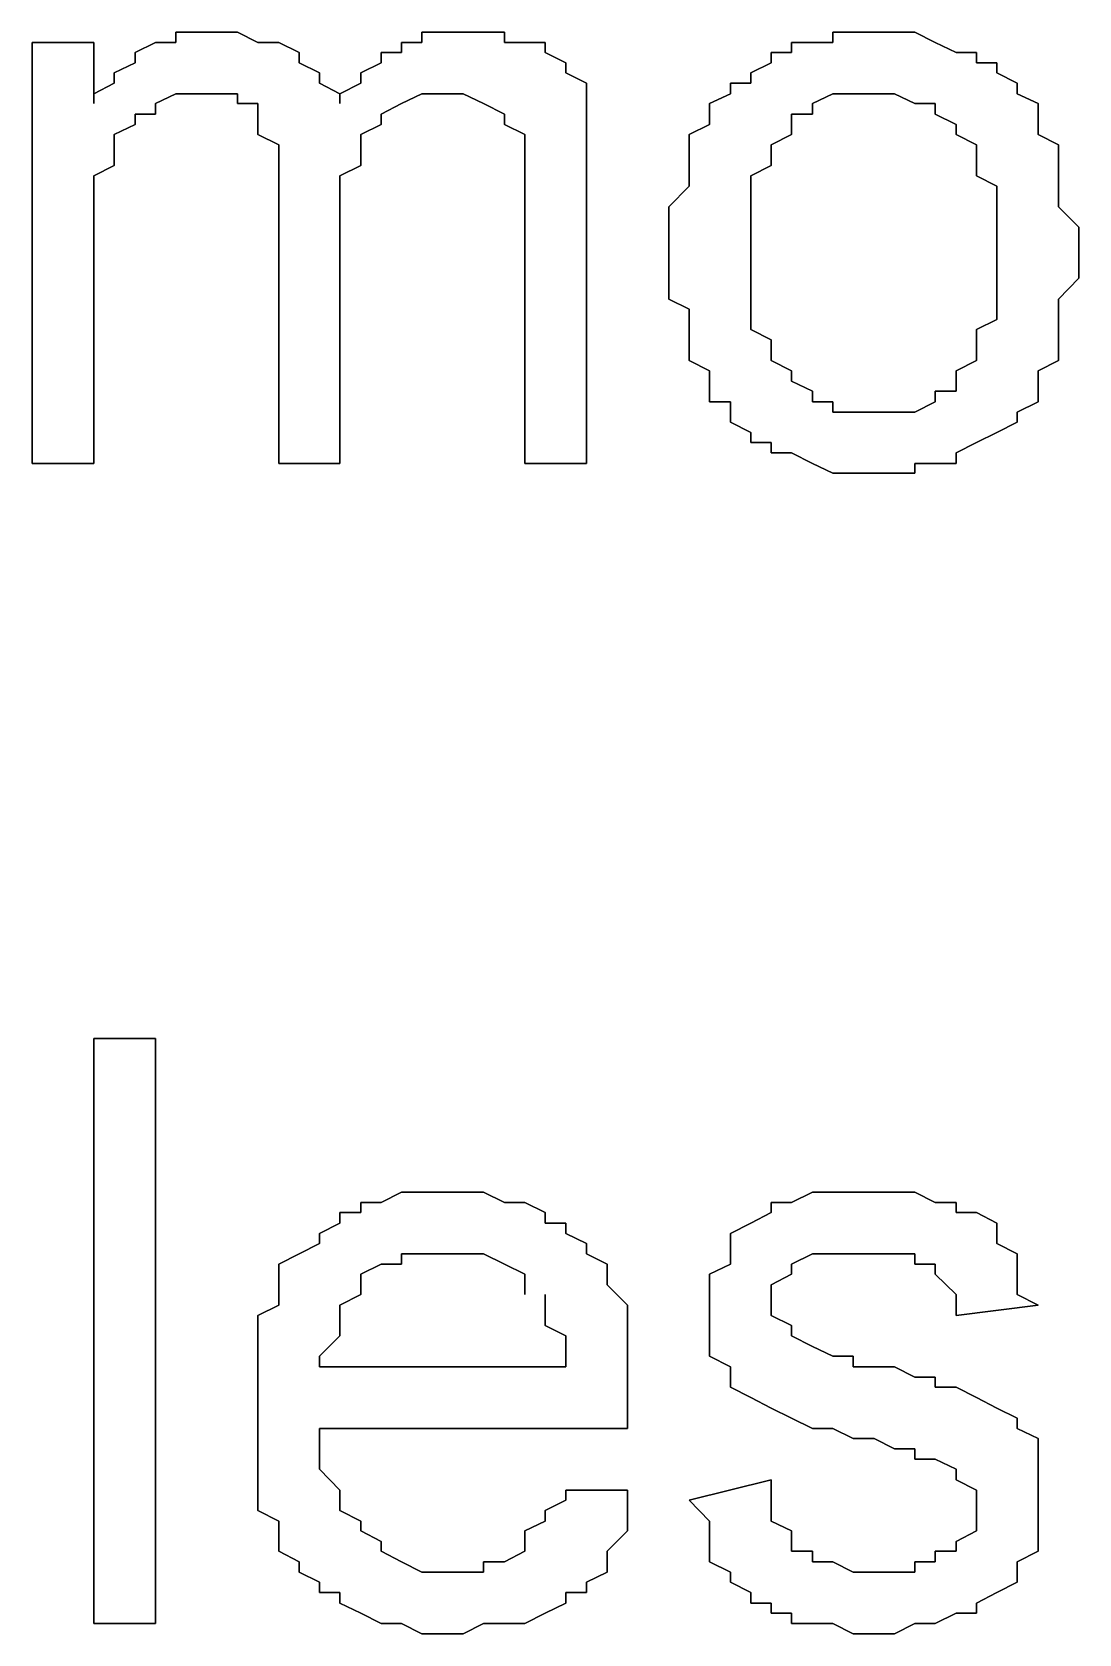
# Model space of a CAD drawing. Header units: metres. Extents: x 2.9 to 42.8, y 1.7 to 28.7.
# Drawn here: x 38.0894 to 38.2693, y 25.056 to 25.3312 of the extents above; entities that cross this region are included whole.
import ezdxf

# ---------------------------------------------------------------- set-up
doc = ezdxf.new("R2010")
doc.units = ezdxf.units.M
doc.layers.add('GRIS', color=8, linetype='Continuous')

msp = doc.modelspace()

# ---------------------------------------------------------------- linework, layer by layer
at = {"layer": 'GRIS', "lineweight": -3}
for points in [[(38.1176, 25.3312), (38.1141, 25.3312), (38.1176, 25.3312)], [(38.1141, 25.3312), (38.1141, 25.3294), (38.1141, 25.3312)], [(38.1212, 25.3312), (38.1176, 25.3312), (38.1212, 25.3312)], [(38.1247, 25.3312), (38.1212, 25.3312), (38.1247, 25.3312)], [(38.1282, 25.3294), (38.1247, 25.3312), (38.1282, 25.3294)], [(38.16, 25.3312), (38.1564, 25.3312), (38.16, 25.3312)], [(38.1564, 25.3312), (38.1564, 25.3294), (38.1564, 25.3312)], [(38.1635, 25.3312), (38.16, 25.3312), (38.1635, 25.3312)], [(38.167, 25.3312), (38.1635, 25.3312), (38.167, 25.3312)], [(38.1706, 25.3312), (38.167, 25.3312), (38.1706, 25.3312)], [(38.1706, 25.3294), (38.1706, 25.3312), (38.1706, 25.3294)], [(38.2305, 25.3312), (38.227, 25.3312), (38.2305, 25.3312)], [(38.227, 25.3312), (38.227, 25.3294), (38.227, 25.3312)], [(38.2341, 25.3312), (38.2305, 25.3312), (38.2341, 25.3312)], [(38.2376, 25.3312), (38.2341, 25.3312), (38.2376, 25.3312)], [(38.2411, 25.3312), (38.2376, 25.3312), (38.2411, 25.3312)], [(38.2446, 25.3294), (38.2411, 25.3312), (38.2446, 25.3294)], [(38.1, 25.3294), (38.0894, 25.3294), (38.1, 25.3294)], [(38.0894, 25.3294), (38.0894, 25.2571), (38.0894, 25.3294)], [(38.1, 25.3189), (38.1, 25.3294), (38.1, 25.3189)], [(38.1106, 25.3294), (38.1071, 25.3277), (38.1106, 25.3294)], [(38.1071, 25.3277), (38.1071, 25.3259), (38.1071, 25.3277)], [(38.1141, 25.3294), (38.1106, 25.3294), (38.1141, 25.3294)], [(38.1318, 25.3294), (38.1282, 25.3294), (38.1318, 25.3294)], [(38.1353, 25.3277), (38.1318, 25.3294), (38.1353, 25.3277)], [(38.1353, 25.3259), (38.1353, 25.3277), (38.1353, 25.3259)], [(38.1529, 25.3277), (38.1494, 25.3277), (38.1529, 25.3277)], [(38.1494, 25.3277), (38.1494, 25.3259), (38.1494, 25.3277)], [(38.1564, 25.3294), (38.1529, 25.3294), (38.1564, 25.3294)], [(38.1529, 25.3294), (38.1529, 25.3277), (38.1529, 25.3294)], [(38.1741, 25.3294), (38.1706, 25.3294), (38.1741, 25.3294)], [(38.1776, 25.3294), (38.1741, 25.3294), (38.1776, 25.3294)], [(38.1776, 25.3277), (38.1776, 25.3294), (38.1776, 25.3277)], [(38.1811, 25.3259), (38.1776, 25.3277), (38.1811, 25.3259)], [(38.2199, 25.3277), (38.2164, 25.3277), (38.2199, 25.3277)], [(38.2164, 25.3277), (38.2164, 25.3259), (38.2164, 25.3277)], [(38.2235, 25.3294), (38.2199, 25.3294), (38.2235, 25.3294)], [(38.2199, 25.3294), (38.2199, 25.3277), (38.2199, 25.3294)], [(38.227, 25.3294), (38.2235, 25.3294), (38.227, 25.3294)], [(38.2482, 25.3277), (38.2446, 25.3294), (38.2482, 25.3277)], [(38.2517, 25.3277), (38.2482, 25.3277), (38.2517, 25.3277)], [(38.2517, 25.3259), (38.2517, 25.3277), (38.2517, 25.3259)], [(38.1071, 25.3259), (38.1035, 25.3242), (38.1071, 25.3259)], [(38.1035, 25.3242), (38.1035, 25.3224), (38.1035, 25.3242)], [(38.1388, 25.3242), (38.1353, 25.3259), (38.1388, 25.3242)], [(38.1388, 25.3224), (38.1388, 25.3242), (38.1388, 25.3224)], [(38.1494, 25.3259), (38.1459, 25.3242), (38.1494, 25.3259)], [(38.1459, 25.3242), (38.1459, 25.3224), (38.1459, 25.3242)], [(38.1811, 25.3242), (38.1811, 25.3259), (38.1811, 25.3242)], [(38.1847, 25.3224), (38.1811, 25.3242), (38.1847, 25.3224)], [(38.2164, 25.3259), (38.2129, 25.3242), (38.2164, 25.3259)], [(38.2129, 25.3242), (38.2129, 25.3224), (38.2129, 25.3242)], [(38.2552, 25.3259), (38.2517, 25.3259), (38.2552, 25.3259)], [(38.2552, 25.3242), (38.2552, 25.3259), (38.2552, 25.3242)], [(38.2587, 25.3224), (38.2552, 25.3242), (38.2587, 25.3224)], [(38.1035, 25.3224), (38.1, 25.3206), (38.1035, 25.3224)], [(38.1423, 25.3206), (38.1388, 25.3224), (38.1423, 25.3206)], [(38.1459, 25.3224), (38.1423, 25.3206), (38.1459, 25.3224)], [(38.1847, 25.3206), (38.1847, 25.3224), (38.1847, 25.3206)], [(38.2129, 25.3224), (38.2094, 25.3224), (38.2129, 25.3224)], [(38.2094, 25.3224), (38.2094, 25.3206), (38.2094, 25.3224)], [(38.2587, 25.3206), (38.2587, 25.3224), (38.2587, 25.3206)], [(38.1, 25.3206), (38.1, 25.3189), (38.1, 25.3206)], [(38.1106, 25.3189), (38.1141, 25.3206), (38.1106, 25.3189)], [(38.1106, 25.3171), (38.1106, 25.3189), (38.1106, 25.3171)], [(38.1141, 25.3206), (38.1176, 25.3206), (38.1141, 25.3206)], [(38.1176, 25.3206), (38.1212, 25.3206), (38.1176, 25.3206)], [(38.1212, 25.3206), (38.1247, 25.3206), (38.1212, 25.3206)], [(38.1247, 25.3206), (38.1247, 25.3189), (38.1247, 25.3206)], [(38.1247, 25.3189), (38.1282, 25.3189), (38.1247, 25.3189)], [(38.1282, 25.3189), (38.1282, 25.3171), (38.1282, 25.3189)], [(38.1423, 25.3206), (38.1423, 25.3189), (38.1423, 25.3206)], [(38.1423, 25.3189), (38.1423, 25.3206), (38.1423, 25.3189)], [(38.1494, 25.3171), (38.1529, 25.3189), (38.1494, 25.3171)], [(38.1529, 25.3189), (38.1564, 25.3206), (38.1529, 25.3189)], [(38.1564, 25.3206), (38.16, 25.3206), (38.1564, 25.3206)], [(38.16, 25.3206), (38.1635, 25.3206), (38.16, 25.3206)], [(38.1635, 25.3206), (38.167, 25.3189), (38.1635, 25.3206)], [(38.167, 25.3189), (38.1706, 25.3171), (38.167, 25.3189)], [(38.1847, 25.3189), (38.1847, 25.3206), (38.1847, 25.3189)], [(38.1847, 25.3153), (38.1847, 25.3189), (38.1847, 25.3153)], [(38.2094, 25.3206), (38.2058, 25.3189), (38.2094, 25.3206)], [(38.2058, 25.3189), (38.2058, 25.3171), (38.2058, 25.3189)], [(38.2235, 25.3189), (38.227, 25.3206), (38.2235, 25.3189)], [(38.2235, 25.3171), (38.2235, 25.3189), (38.2235, 25.3171)], [(38.227, 25.3206), (38.2305, 25.3206), (38.227, 25.3206)], [(38.2305, 25.3206), (38.2341, 25.3206), (38.2305, 25.3206)], [(38.2341, 25.3206), (38.2376, 25.3206), (38.2341, 25.3206)], [(38.2376, 25.3206), (38.2411, 25.3189), (38.2376, 25.3206)], [(38.2411, 25.3189), (38.2446, 25.3189), (38.2411, 25.3189)], [(38.2446, 25.3189), (38.2446, 25.3171), (38.2446, 25.3189)], [(38.2623, 25.3189), (38.2587, 25.3206), (38.2623, 25.3189)], [(38.2623, 25.3171), (38.2623, 25.3189), (38.2623, 25.3171)], [(38.1071, 25.3153), (38.1071, 25.3171), (38.1071, 25.3153)], [(38.1071, 25.3171), (38.1106, 25.3171), (38.1071, 25.3171)], [(38.1282, 25.3171), (38.1282, 25.3153), (38.1282, 25.3171)], [(38.1494, 25.3153), (38.1494, 25.3171), (38.1494, 25.3153)], [(38.1706, 25.3171), (38.1706, 25.3153), (38.1706, 25.3171)], [(38.2058, 25.3171), (38.2058, 25.3153), (38.2058, 25.3171)], [(38.2199, 25.3153), (38.2199, 25.3171), (38.2199, 25.3153)], [(38.2199, 25.3171), (38.2235, 25.3171), (38.2199, 25.3171)], [(38.2446, 25.3171), (38.2482, 25.3153), (38.2446, 25.3171)], [(38.2623, 25.3136), (38.2623, 25.3171), (38.2623, 25.3136)], [(38.1035, 25.3136), (38.1071, 25.3153), (38.1035, 25.3136)], [(38.1035, 25.31), (38.1035, 25.3136), (38.1035, 25.31)], [(38.1282, 25.3153), (38.1282, 25.3136), (38.1282, 25.3153)], [(38.1282, 25.3136), (38.1318, 25.3118), (38.1282, 25.3136)], [(38.1459, 25.3136), (38.1494, 25.3153), (38.1459, 25.3136)], [(38.1459, 25.3118), (38.1459, 25.3136), (38.1459, 25.3118)], [(38.1706, 25.3153), (38.1741, 25.3136), (38.1706, 25.3153)], [(38.1741, 25.3136), (38.1741, 25.3118), (38.1741, 25.3136)], [(38.1847, 25.3136), (38.1847, 25.3153), (38.1847, 25.3136)], [(38.1847, 25.31), (38.1847, 25.3136), (38.1847, 25.31)], [(38.2058, 25.3153), (38.2023, 25.3136), (38.2058, 25.3153)], [(38.2023, 25.3136), (38.2023, 25.31), (38.2023, 25.3136)], [(38.2164, 25.3118), (38.2199, 25.3136), (38.2164, 25.3118)], [(38.2199, 25.3136), (38.2199, 25.3153), (38.2199, 25.3136)], [(38.2482, 25.3153), (38.2482, 25.3136), (38.2482, 25.3153)], [(38.2482, 25.3136), (38.2517, 25.3118), (38.2482, 25.3136)], [(38.2658, 25.3118), (38.2623, 25.3136), (38.2658, 25.3118)], [(38.1318, 25.3118), (38.1318, 25.31), (38.1318, 25.3118)], [(38.1459, 25.31), (38.1459, 25.3118), (38.1459, 25.31)], [(38.1741, 25.3118), (38.1741, 25.31), (38.1741, 25.3118)], [(38.2164, 25.31), (38.2164, 25.3118), (38.2164, 25.31)], [(38.2517, 25.3118), (38.2517, 25.31), (38.2517, 25.3118)], [(38.2658, 25.31), (38.2658, 25.3118), (38.2658, 25.31)], [(38.1, 25.3065), (38.1035, 25.3083), (38.1, 25.3065)], [(38.1035, 25.3083), (38.1035, 25.31), (38.1035, 25.3083)], [(38.1318, 25.31), (38.1318, 25.3065), (38.1318, 25.31)], [(38.1423, 25.3065), (38.1459, 25.3083), (38.1423, 25.3065)], [(38.1459, 25.3083), (38.1459, 25.31), (38.1459, 25.3083)], [(38.1741, 25.31), (38.1741, 25.3083), (38.1741, 25.31)], [(38.1741, 25.3083), (38.1741, 25.3065), (38.1741, 25.3083)], [(38.1847, 25.3083), (38.1847, 25.31), (38.1847, 25.3083)], [(38.1847, 25.3065), (38.1847, 25.3083), (38.1847, 25.3065)], [(38.2023, 25.31), (38.2023, 25.3083), (38.2023, 25.31)], [(38.2023, 25.3083), (38.2023, 25.3065), (38.2023, 25.3083)], [(38.2129, 25.3065), (38.2164, 25.3083), (38.2129, 25.3065)], [(38.2164, 25.3083), (38.2164, 25.31), (38.2164, 25.3083)], [(38.2517, 25.31), (38.2517, 25.3083), (38.2517, 25.31)], [(38.2517, 25.3083), (38.2517, 25.3065), (38.2517, 25.3083)], [(38.2658, 25.3083), (38.2658, 25.31), (38.2658, 25.3083)], [(38.2658, 25.3065), (38.2658, 25.3083), (38.2658, 25.3065)], [(38.1, 25.303), (38.1, 25.3065), (38.1, 25.303)], [(38.1318, 25.3065), (38.1318, 25.3047), (38.1318, 25.3065)], [(38.1318, 25.3047), (38.1318, 25.2571), (38.1318, 25.3047)], [(38.1423, 25.303), (38.1423, 25.3065), (38.1423, 25.303)], [(38.1741, 25.3065), (38.1741, 25.303), (38.1741, 25.3065)], [(38.1847, 25.2571), (38.1847, 25.3065), (38.1847, 25.2571)], [(38.2023, 25.3047), (38.1988, 25.3012), (38.2023, 25.3047)], [(38.2023, 25.3065), (38.2023, 25.3047), (38.2023, 25.3065)], [(38.2129, 25.3047), (38.2129, 25.3065), (38.2129, 25.3047)], [(38.2129, 25.303), (38.2129, 25.3047), (38.2129, 25.303)], [(38.2517, 25.3065), (38.2552, 25.3047), (38.2517, 25.3065)], [(38.2552, 25.3047), (38.2552, 25.3012), (38.2552, 25.3047)], [(38.2658, 25.303), (38.2658, 25.3065), (38.2658, 25.303)], [(38.1, 25.3012), (38.1, 25.303), (38.1, 25.3012)], [(38.1423, 25.3012), (38.1423, 25.303), (38.1423, 25.3012)], [(38.1741, 25.303), (38.1741, 25.2571), (38.1741, 25.303)], [(38.2129, 25.2995), (38.2129, 25.303), (38.2129, 25.2995)], [(38.2658, 25.3012), (38.2658, 25.303), (38.2658, 25.3012)], [(38.1, 25.2995), (38.1, 25.3012), (38.1, 25.2995)], [(38.1, 25.2959), (38.1, 25.2995), (38.1, 25.2959)], [(38.1423, 25.2995), (38.1423, 25.3012), (38.1423, 25.2995)], [(38.1423, 25.2571), (38.1423, 25.2995), (38.1423, 25.2571)], [(38.1988, 25.3012), (38.1988, 25.2995), (38.1988, 25.3012)], [(38.1988, 25.2995), (38.1988, 25.2959), (38.1988, 25.2995)], [(38.2129, 25.2977), (38.2129, 25.2995), (38.2129, 25.2977)], [(38.2552, 25.3012), (38.2552, 25.2995), (38.2552, 25.3012)], [(38.2552, 25.2995), (38.2552, 25.2959), (38.2552, 25.2995)], [(38.2693, 25.2977), (38.2658, 25.3012), (38.2693, 25.2977)], [(38.2129, 25.2942), (38.2129, 25.2977), (38.2129, 25.2942)], [(38.2693, 25.2959), (38.2693, 25.2977), (38.2693, 25.2959)], [(38.1, 25.2942), (38.1, 25.2959), (38.1, 25.2942)], [(38.1, 25.2571), (38.1, 25.2942), (38.1, 25.2571)], [(38.1988, 25.2959), (38.1988, 25.2942), (38.1988, 25.2959)], [(38.1988, 25.2942), (38.1988, 25.2906), (38.1988, 25.2942)], [(38.2129, 25.2906), (38.2129, 25.2942), (38.2129, 25.2906)], [(38.2552, 25.2959), (38.2552, 25.2942), (38.2552, 25.2959)], [(38.2552, 25.2942), (38.2552, 25.2924), (38.2552, 25.2942)], [(38.2693, 25.2942), (38.2693, 25.2959), (38.2693, 25.2942)], [(38.2693, 25.2906), (38.2693, 25.2942), (38.2693, 25.2906)], [(38.2552, 25.2924), (38.2552, 25.2889), (38.2552, 25.2924)], [(38.1988, 25.2906), (38.1988, 25.2889), (38.1988, 25.2906)], [(38.1988, 25.2889), (38.1988, 25.2853), (38.1988, 25.2889)], [(38.2129, 25.2871), (38.2129, 25.2906), (38.2129, 25.2871)], [(38.2552, 25.2889), (38.2552, 25.2871), (38.2552, 25.2889)], [(38.2658, 25.2853), (38.2693, 25.2889), (38.2658, 25.2853)], [(38.2693, 25.2889), (38.2693, 25.2906), (38.2693, 25.2889)], [(38.2129, 25.2853), (38.2129, 25.2871), (38.2129, 25.2853)], [(38.2552, 25.2871), (38.2552, 25.2836), (38.2552, 25.2871)], [(38.1988, 25.2853), (38.2023, 25.2836), (38.1988, 25.2853)], [(38.2023, 25.2836), (38.2023, 25.2801), (38.2023, 25.2836)], [(38.2129, 25.2818), (38.2129, 25.2853), (38.2129, 25.2818)], [(38.2552, 25.2836), (38.2552, 25.2818), (38.2552, 25.2836)], [(38.2658, 25.2836), (38.2658, 25.2853), (38.2658, 25.2836)], [(38.2658, 25.2818), (38.2658, 25.2836), (38.2658, 25.2818)], [(38.2023, 25.2801), (38.2023, 25.2783), (38.2023, 25.2801)], [(38.2129, 25.2801), (38.2129, 25.2818), (38.2129, 25.2801)], [(38.2164, 25.2783), (38.2129, 25.2801), (38.2164, 25.2783)], [(38.2552, 25.2818), (38.2517, 25.2801), (38.2552, 25.2818)], [(38.2517, 25.2801), (38.2517, 25.2783), (38.2517, 25.2801)], [(38.2658, 25.2783), (38.2658, 25.2818), (38.2658, 25.2783)], [(38.2023, 25.2783), (38.2023, 25.2765), (38.2023, 25.2783)], [(38.2164, 25.2765), (38.2164, 25.2783), (38.2164, 25.2765)], [(38.2517, 25.2783), (38.2517, 25.2765), (38.2517, 25.2783)], [(38.2658, 25.2765), (38.2658, 25.2783), (38.2658, 25.2765)], [(38.2023, 25.2765), (38.2023, 25.2748), (38.2023, 25.2765)], [(38.2023, 25.2748), (38.2058, 25.273), (38.2023, 25.2748)], [(38.2164, 25.2748), (38.2164, 25.2765), (38.2164, 25.2748)], [(38.2199, 25.273), (38.2164, 25.2748), (38.2199, 25.273)], [(38.2517, 25.2748), (38.2482, 25.273), (38.2517, 25.2748)], [(38.2517, 25.2765), (38.2517, 25.2748), (38.2517, 25.2765)], [(38.2623, 25.273), (38.2658, 25.2748), (38.2623, 25.273)], [(38.2658, 25.2748), (38.2658, 25.2765), (38.2658, 25.2748)], [(38.2058, 25.273), (38.2058, 25.2695), (38.2058, 25.273)], [(38.2199, 25.2712), (38.2199, 25.273), (38.2199, 25.2712)], [(38.2482, 25.273), (38.2482, 25.2712), (38.2482, 25.273)], [(38.2623, 25.2695), (38.2623, 25.273), (38.2623, 25.2695)], [(38.2058, 25.2695), (38.2058, 25.2677), (38.2058, 25.2695)], [(38.2235, 25.2695), (38.2199, 25.2712), (38.2235, 25.2695)], [(38.2235, 25.2677), (38.2235, 25.2695), (38.2235, 25.2677)], [(38.2482, 25.2695), (38.2446, 25.2695), (38.2482, 25.2695)], [(38.2446, 25.2695), (38.2446, 25.2677), (38.2446, 25.2695)], [(38.2482, 25.2712), (38.2482, 25.2695), (38.2482, 25.2712)], [(38.2623, 25.2677), (38.2623, 25.2695), (38.2623, 25.2677)], [(38.2058, 25.2677), (38.2094, 25.2677), (38.2058, 25.2677)], [(38.2094, 25.2677), (38.2094, 25.2659), (38.2094, 25.2677)], [(38.227, 25.2677), (38.2235, 25.2677), (38.227, 25.2677)], [(38.227, 25.2659), (38.227, 25.2677), (38.227, 25.2659)], [(38.2446, 25.2677), (38.2411, 25.2659), (38.2446, 25.2677)], [(38.2587, 25.2659), (38.2623, 25.2677), (38.2587, 25.2659)], [(38.2094, 25.2659), (38.2094, 25.2642), (38.2094, 25.2659)], [(38.2094, 25.2642), (38.2129, 25.2624), (38.2094, 25.2642)], [(38.2305, 25.2659), (38.227, 25.2659), (38.2305, 25.2659)], [(38.2341, 25.2659), (38.2305, 25.2659), (38.2341, 25.2659)], [(38.2376, 25.2659), (38.2341, 25.2659), (38.2376, 25.2659)], [(38.2411, 25.2659), (38.2376, 25.2659), (38.2411, 25.2659)], [(38.2552, 25.2624), (38.2587, 25.2642), (38.2552, 25.2624)], [(38.2587, 25.2642), (38.2587, 25.2659), (38.2587, 25.2642)], [(38.2129, 25.2624), (38.2129, 25.2607), (38.2129, 25.2624)], [(38.2129, 25.2607), (38.2164, 25.2607), (38.2129, 25.2607)], [(38.2164, 25.2607), (38.2164, 25.2589), (38.2164, 25.2607)], [(38.2482, 25.2589), (38.2517, 25.2607), (38.2482, 25.2589)], [(38.2517, 25.2607), (38.2552, 25.2624), (38.2517, 25.2607)], [(38.2164, 25.2589), (38.2199, 25.2589), (38.2164, 25.2589)], [(38.2199, 25.2589), (38.2235, 25.2571), (38.2199, 25.2589)], [(38.2482, 25.2571), (38.2482, 25.2589), (38.2482, 25.2571)], [(38.0894, 25.2571), (38.1, 25.2571), (38.0894, 25.2571)], [(38.1318, 25.2571), (38.1423, 25.2571), (38.1318, 25.2571)], [(38.1741, 25.2571), (38.1847, 25.2571), (38.1741, 25.2571)], [(38.2235, 25.2571), (38.227, 25.2554), (38.2235, 25.2571)], [(38.227, 25.2554), (38.2305, 25.2554), (38.227, 25.2554)], [(38.2305, 25.2554), (38.2341, 25.2554), (38.2305, 25.2554)], [(38.2341, 25.2554), (38.2376, 25.2554), (38.2341, 25.2554)], [(38.2376, 25.2554), (38.2411, 25.2554), (38.2376, 25.2554)], [(38.2411, 25.2554), (38.2411, 25.2571), (38.2411, 25.2554)], [(38.2411, 25.2571), (38.2446, 25.2571), (38.2411, 25.2571)], [(38.2446, 25.2571), (38.2482, 25.2571), (38.2446, 25.2571)], [(38.1106, 25.1583), (38.1, 25.1583), (38.1106, 25.1583)], [(38.1, 25.1583), (38.1, 25.0578), (38.1, 25.1583)], [(38.1106, 25.0578), (38.1106, 25.1583), (38.1106, 25.0578)], [(38.1529, 25.1319), (38.1494, 25.1301), (38.1529, 25.1319)], [(38.1564, 25.1319), (38.1529, 25.1319), (38.1564, 25.1319)], [(38.16, 25.1319), (38.1564, 25.1319), (38.16, 25.1319)], [(38.1635, 25.1319), (38.16, 25.1319), (38.1635, 25.1319)], [(38.167, 25.1319), (38.1635, 25.1319), (38.167, 25.1319)], [(38.1706, 25.1301), (38.167, 25.1319), (38.1706, 25.1301)], [(38.2235, 25.1319), (38.2199, 25.1301), (38.2235, 25.1319)], [(38.227, 25.1319), (38.2235, 25.1319), (38.227, 25.1319)], [(38.2305, 25.1319), (38.227, 25.1319), (38.2305, 25.1319)], [(38.2341, 25.1319), (38.2305, 25.1319), (38.2341, 25.1319)], [(38.2376, 25.1319), (38.2341, 25.1319), (38.2376, 25.1319)], [(38.2411, 25.1319), (38.2376, 25.1319), (38.2411, 25.1319)], [(38.2446, 25.1301), (38.2411, 25.1319), (38.2446, 25.1301)], [(38.1494, 25.1301), (38.1459, 25.1301), (38.1494, 25.1301)], [(38.1459, 25.1301), (38.1459, 25.1284), (38.1459, 25.1301)], [(38.1741, 25.1301), (38.1706, 25.1301), (38.1741, 25.1301)], [(38.1776, 25.1284), (38.1741, 25.1301), (38.1776, 25.1284)], [(38.2199, 25.1301), (38.2164, 25.1301), (38.2199, 25.1301)], [(38.2164, 25.1301), (38.2164, 25.1284), (38.2164, 25.1301)], [(38.2482, 25.1301), (38.2446, 25.1301), (38.2482, 25.1301)], [(38.2482, 25.1284), (38.2482, 25.1301), (38.2482, 25.1284)], [(38.1423, 25.1266), (38.1388, 25.1248), (38.1423, 25.1266)], [(38.1459, 25.1284), (38.1423, 25.1284), (38.1459, 25.1284)], [(38.1423, 25.1284), (38.1423, 25.1266), (38.1423, 25.1284)], [(38.1776, 25.1266), (38.1776, 25.1284), (38.1776, 25.1266)], [(38.1811, 25.1266), (38.1776, 25.1266), (38.1811, 25.1266)], [(38.1811, 25.1248), (38.1811, 25.1266), (38.1811, 25.1248)], [(38.2129, 25.1266), (38.2094, 25.1248), (38.2129, 25.1266)], [(38.2164, 25.1284), (38.2129, 25.1266), (38.2164, 25.1284)], [(38.2517, 25.1284), (38.2482, 25.1284), (38.2517, 25.1284)], [(38.2552, 25.1266), (38.2517, 25.1284), (38.2552, 25.1266)], [(38.2552, 25.1248), (38.2552, 25.1266), (38.2552, 25.1248)], [(38.1388, 25.1231), (38.1353, 25.1213), (38.1388, 25.1231)], [(38.1388, 25.1248), (38.1388, 25.1231), (38.1388, 25.1248)], [(38.1847, 25.1231), (38.1811, 25.1248), (38.1847, 25.1231)], [(38.1847, 25.1213), (38.1847, 25.1231), (38.1847, 25.1213)], [(38.2094, 25.1248), (38.2094, 25.1231), (38.2094, 25.1248)], [(38.2094, 25.1231), (38.2094, 25.1195), (38.2094, 25.1231)], [(38.2552, 25.1231), (38.2552, 25.1248), (38.2552, 25.1231)], [(38.2587, 25.1213), (38.2552, 25.1231), (38.2587, 25.1213)], [(38.1353, 25.1213), (38.1318, 25.1195), (38.1353, 25.1213)], [(38.1529, 25.1195), (38.1529, 25.1213), (38.1529, 25.1195)], [(38.1529, 25.1213), (38.1564, 25.1213), (38.1529, 25.1213)], [(38.1564, 25.1213), (38.16, 25.1213), (38.1564, 25.1213)], [(38.16, 25.1213), (38.1635, 25.1213), (38.16, 25.1213)], [(38.1635, 25.1213), (38.167, 25.1213), (38.1635, 25.1213)], [(38.167, 25.1213), (38.1706, 25.1195), (38.167, 25.1213)], [(38.1882, 25.1195), (38.1847, 25.1213), (38.1882, 25.1195)], [(38.2199, 25.1195), (38.2235, 25.1213), (38.2199, 25.1195)], [(38.2235, 25.1213), (38.227, 25.1213), (38.2235, 25.1213)], [(38.227, 25.1213), (38.2305, 25.1213), (38.227, 25.1213)], [(38.2305, 25.1213), (38.2341, 25.1213), (38.2305, 25.1213)], [(38.2341, 25.1213), (38.2376, 25.1213), (38.2341, 25.1213)], [(38.2376, 25.1213), (38.2411, 25.1213), (38.2376, 25.1213)], [(38.2411, 25.1213), (38.2411, 25.1195), (38.2411, 25.1213)], [(38.2587, 25.1195), (38.2587, 25.1213), (38.2587, 25.1195)], [(38.1318, 25.1195), (38.1318, 25.1178), (38.1318, 25.1195)], [(38.1318, 25.1178), (38.1318, 25.116), (38.1318, 25.1178)], [(38.1459, 25.1178), (38.1494, 25.1195), (38.1459, 25.1178)], [(38.1459, 25.116), (38.1459, 25.1178), (38.1459, 25.116)], [(38.1494, 25.1195), (38.1529, 25.1195), (38.1494, 25.1195)], [(38.1706, 25.1195), (38.1741, 25.1178), (38.1706, 25.1195)], [(38.1741, 25.1178), (38.1741, 25.116), (38.1741, 25.1178)], [(38.1882, 25.1178), (38.1882, 25.1195), (38.1882, 25.1178)], [(38.1882, 25.116), (38.1882, 25.1178), (38.1882, 25.116)], [(38.2094, 25.1195), (38.2058, 25.1178), (38.2094, 25.1195)], [(38.2058, 25.1178), (38.2058, 25.116), (38.2058, 25.1178)], [(38.2164, 25.116), (38.2199, 25.1178), (38.2164, 25.116)], [(38.2199, 25.1178), (38.2199, 25.1195), (38.2199, 25.1178)], [(38.2411, 25.1195), (38.2446, 25.1195), (38.2411, 25.1195)], [(38.2446, 25.1195), (38.2446, 25.1178), (38.2446, 25.1195)], [(38.2446, 25.1178), (38.2482, 25.1143), (38.2446, 25.1178)], [(38.2587, 25.1178), (38.2587, 25.1195), (38.2587, 25.1178)], [(38.2587, 25.1143), (38.2587, 25.1178), (38.2587, 25.1143)], [(38.1318, 25.116), (38.1318, 25.1125), (38.1318, 25.116)], [(38.1459, 25.1143), (38.1459, 25.116), (38.1459, 25.1143)], [(38.1741, 25.116), (38.1741, 25.1143), (38.1741, 25.116)], [(38.1917, 25.1125), (38.1882, 25.116), (38.1917, 25.1125)], [(38.2058, 25.116), (38.2058, 25.1143), (38.2058, 25.116)], [(38.2164, 25.1143), (38.2164, 25.116), (38.2164, 25.1143)], [(38.1318, 25.1125), (38.1282, 25.1107), (38.1318, 25.1125)], [(38.1423, 25.1125), (38.1459, 25.1143), (38.1423, 25.1125)], [(38.1423, 25.1107), (38.1423, 25.1125), (38.1423, 25.1107)], [(38.1776, 25.1143), (38.1776, 25.1125), (38.1776, 25.1143)], [(38.1776, 25.1125), (38.1776, 25.1107), (38.1776, 25.1125)], [(38.1917, 25.1107), (38.1917, 25.1125), (38.1917, 25.1107)], [(38.2058, 25.1143), (38.2058, 25.1107), (38.2058, 25.1143)], [(38.2164, 25.1125), (38.2164, 25.1143), (38.2164, 25.1125)], [(38.2164, 25.1107), (38.2164, 25.1125), (38.2164, 25.1107)], [(38.2482, 25.1143), (38.2482, 25.1125), (38.2482, 25.1143)], [(38.2482, 25.1125), (38.2482, 25.1107), (38.2482, 25.1125)], [(38.2482, 25.1107), (38.2623, 25.1125), (38.2482, 25.1107)], [(38.2623, 25.1125), (38.2587, 25.1143), (38.2623, 25.1125)], [(38.1282, 25.1107), (38.1282, 25.109), (38.1282, 25.1107)], [(38.1423, 25.109), (38.1423, 25.1107), (38.1423, 25.109)], [(38.1776, 25.1107), (38.1776, 25.109), (38.1776, 25.1107)], [(38.1917, 25.109), (38.1917, 25.1107), (38.1917, 25.109)], [(38.2058, 25.1107), (38.2058, 25.109), (38.2058, 25.1107)], [(38.2199, 25.109), (38.2164, 25.1107), (38.2199, 25.109)], [(38.1282, 25.109), (38.1282, 25.1072), (38.1282, 25.109)], [(38.1282, 25.1072), (38.1282, 25.1037), (38.1282, 25.1072)], [(38.1388, 25.1037), (38.1423, 25.1072), (38.1388, 25.1037)], [(38.1423, 25.1072), (38.1423, 25.109), (38.1423, 25.1072)], [(38.1776, 25.109), (38.1811, 25.1072), (38.1776, 25.109)], [(38.1811, 25.1072), (38.1811, 25.1037), (38.1811, 25.1072)], [(38.1917, 25.1072), (38.1917, 25.109), (38.1917, 25.1072)], [(38.1917, 25.1037), (38.1917, 25.1072), (38.1917, 25.1037)], [(38.2058, 25.109), (38.2058, 25.1054), (38.2058, 25.109)], [(38.2199, 25.1072), (38.2199, 25.109), (38.2199, 25.1072)], [(38.2235, 25.1054), (38.2199, 25.1072), (38.2235, 25.1054)], [(38.2058, 25.1054), (38.2058, 25.1037), (38.2058, 25.1054)], [(38.227, 25.1037), (38.2235, 25.1054), (38.227, 25.1037)], [(38.1282, 25.1037), (38.1282, 25.1019), (38.1282, 25.1037)], [(38.1282, 25.1019), (38.1282, 25.1001), (38.1282, 25.1019)], [(38.1388, 25.1019), (38.1388, 25.1037), (38.1388, 25.1019)], [(38.1811, 25.1019), (38.1388, 25.1019), (38.1811, 25.1019)], [(38.1811, 25.1037), (38.1811, 25.1019), (38.1811, 25.1037)], [(38.1917, 25.1019), (38.1917, 25.1037), (38.1917, 25.1019)], [(38.1917, 25.0984), (38.1917, 25.1019), (38.1917, 25.0984)], [(38.2058, 25.1037), (38.2094, 25.1019), (38.2058, 25.1037)], [(38.2094, 25.1019), (38.2094, 25.1001), (38.2094, 25.1019)], [(38.2305, 25.1037), (38.227, 25.1037), (38.2305, 25.1037)], [(38.2305, 25.1019), (38.2305, 25.1037), (38.2305, 25.1019)], [(38.2341, 25.1019), (38.2305, 25.1019), (38.2341, 25.1019)], [(38.2376, 25.1019), (38.2341, 25.1019), (38.2376, 25.1019)], [(38.2411, 25.1001), (38.2376, 25.1019), (38.2411, 25.1001)], [(38.1282, 25.1001), (38.1282, 25.0966), (38.1282, 25.1001)], [(38.1917, 25.0966), (38.1917, 25.0984), (38.1917, 25.0966)], [(38.2094, 25.1001), (38.2094, 25.0984), (38.2094, 25.1001)], [(38.2094, 25.0984), (38.2129, 25.0966), (38.2094, 25.0984)], [(38.2446, 25.1001), (38.2411, 25.1001), (38.2446, 25.1001)], [(38.2446, 25.0984), (38.2446, 25.1001), (38.2446, 25.0984)], [(38.2482, 25.0984), (38.2446, 25.0984), (38.2482, 25.0984)], [(38.2517, 25.0966), (38.2482, 25.0984), (38.2517, 25.0966)], [(38.1282, 25.0966), (38.1282, 25.0931), (38.1282, 25.0966)], [(38.1917, 25.0948), (38.1917, 25.0966), (38.1917, 25.0948)], [(38.2129, 25.0966), (38.2164, 25.0948), (38.2129, 25.0966)], [(38.2552, 25.0948), (38.2517, 25.0966), (38.2552, 25.0948)], [(38.1282, 25.0931), (38.1282, 25.0896), (38.1282, 25.0931)], [(38.1917, 25.0931), (38.1917, 25.0948), (38.1917, 25.0931)], [(38.1917, 25.0913), (38.1917, 25.0931), (38.1917, 25.0913)], [(38.2164, 25.0948), (38.2199, 25.0931), (38.2164, 25.0948)], [(38.2199, 25.0931), (38.2235, 25.0913), (38.2199, 25.0931)], [(38.2587, 25.0931), (38.2552, 25.0948), (38.2587, 25.0931)], [(38.2587, 25.0913), (38.2587, 25.0931), (38.2587, 25.0913)], [(38.1388, 25.0878), (38.1388, 25.0913), (38.1388, 25.0878)], [(38.1388, 25.0913), (38.1917, 25.0913), (38.1388, 25.0913)], [(38.2235, 25.0913), (38.227, 25.0913), (38.2235, 25.0913)], [(38.227, 25.0913), (38.2305, 25.0896), (38.227, 25.0913)], [(38.2623, 25.0896), (38.2587, 25.0913), (38.2623, 25.0896)], [(38.1282, 25.0896), (38.1282, 25.0878), (38.1282, 25.0896)], [(38.1282, 25.0878), (38.1282, 25.0843), (38.1282, 25.0878)], [(38.1388, 25.086), (38.1388, 25.0878), (38.1388, 25.086)], [(38.2305, 25.0896), (38.2341, 25.0896), (38.2305, 25.0896)], [(38.2341, 25.0896), (38.2376, 25.0878), (38.2341, 25.0896)], [(38.2376, 25.0878), (38.2411, 25.0878), (38.2376, 25.0878)], [(38.2411, 25.0878), (38.2411, 25.086), (38.2411, 25.0878)], [(38.2623, 25.0878), (38.2623, 25.0896), (38.2623, 25.0878)], [(38.2623, 25.086), (38.2623, 25.0878), (38.2623, 25.086)], [(38.1388, 25.0843), (38.1388, 25.086), (38.1388, 25.0843)], [(38.2411, 25.086), (38.2446, 25.086), (38.2411, 25.086)], [(38.2446, 25.086), (38.2482, 25.0843), (38.2446, 25.086)], [(38.2623, 25.0843), (38.2623, 25.086), (38.2623, 25.0843)], [(38.1282, 25.0843), (38.1282, 25.0825), (38.1282, 25.0843)], [(38.1282, 25.0825), (38.1282, 25.079), (38.1282, 25.0825)], [(38.1423, 25.0807), (38.1388, 25.0843), (38.1423, 25.0807)], [(38.2164, 25.0825), (38.2023, 25.079), (38.2164, 25.0825)], [(38.2164, 25.079), (38.2164, 25.0825), (38.2164, 25.079)], [(38.2482, 25.0843), (38.2482, 25.0825), (38.2482, 25.0843)], [(38.2482, 25.0825), (38.2517, 25.0807), (38.2482, 25.0825)], [(38.2623, 25.0807), (38.2623, 25.0843), (38.2623, 25.0807)], [(38.1282, 25.079), (38.1282, 25.0772), (38.1282, 25.079)], [(38.1423, 25.079), (38.1423, 25.0807), (38.1423, 25.079)], [(38.1423, 25.0772), (38.1423, 25.079), (38.1423, 25.0772)], [(38.1811, 25.079), (38.1776, 25.0772), (38.1811, 25.079)], [(38.1811, 25.0807), (38.1811, 25.079), (38.1811, 25.0807)], [(38.1917, 25.0807), (38.1811, 25.0807), (38.1917, 25.0807)], [(38.1917, 25.0772), (38.1917, 25.0807), (38.1917, 25.0772)], [(38.2023, 25.079), (38.2058, 25.0754), (38.2023, 25.079)], [(38.2164, 25.0772), (38.2164, 25.079), (38.2164, 25.0772)], [(38.2517, 25.0807), (38.2517, 25.079), (38.2517, 25.0807)], [(38.2517, 25.079), (38.2517, 25.0754), (38.2517, 25.079)], [(38.2623, 25.079), (38.2623, 25.0807), (38.2623, 25.079)], [(38.2623, 25.0772), (38.2623, 25.079), (38.2623, 25.0772)], [(38.1282, 25.0772), (38.1318, 25.0754), (38.1282, 25.0772)], [(38.1459, 25.0754), (38.1423, 25.0772), (38.1459, 25.0754)], [(38.1776, 25.0772), (38.1776, 25.0754), (38.1776, 25.0772)], [(38.1917, 25.0754), (38.1917, 25.0772), (38.1917, 25.0754)], [(38.2164, 25.0754), (38.2164, 25.0772), (38.2164, 25.0754)], [(38.2623, 25.0754), (38.2623, 25.0772), (38.2623, 25.0754)], [(38.1318, 25.0754), (38.1318, 25.0737), (38.1318, 25.0754)], [(38.1318, 25.0737), (38.1318, 25.0719), (38.1318, 25.0737)], [(38.1459, 25.0737), (38.1459, 25.0754), (38.1459, 25.0737)], [(38.1494, 25.0719), (38.1459, 25.0737), (38.1494, 25.0719)], [(38.1776, 25.0754), (38.1741, 25.0737), (38.1776, 25.0754)], [(38.1741, 25.0737), (38.1741, 25.0719), (38.1741, 25.0737)], [(38.1882, 25.0702), (38.1917, 25.0737), (38.1882, 25.0702)], [(38.1917, 25.0737), (38.1917, 25.0754), (38.1917, 25.0737)], [(38.2058, 25.0754), (38.2058, 25.0737), (38.2058, 25.0754)], [(38.2058, 25.0737), (38.2058, 25.0719), (38.2058, 25.0737)], [(38.2199, 25.0737), (38.2164, 25.0754), (38.2199, 25.0737)], [(38.2199, 25.0719), (38.2199, 25.0737), (38.2199, 25.0719)], [(38.2517, 25.0737), (38.2482, 25.0719), (38.2517, 25.0737)], [(38.2517, 25.0754), (38.2517, 25.0737), (38.2517, 25.0754)], [(38.2623, 25.0719), (38.2623, 25.0754), (38.2623, 25.0719)], [(38.1318, 25.0719), (38.1318, 25.0702), (38.1318, 25.0719)], [(38.1494, 25.0702), (38.1494, 25.0719), (38.1494, 25.0702)], [(38.1741, 25.0719), (38.1741, 25.0702), (38.1741, 25.0719)], [(38.2058, 25.0719), (38.2058, 25.0684), (38.2058, 25.0719)], [(38.2199, 25.0702), (38.2199, 25.0719), (38.2199, 25.0702)], [(38.2482, 25.0719), (38.2482, 25.0702), (38.2482, 25.0719)], [(38.2623, 25.0702), (38.2623, 25.0719), (38.2623, 25.0702)], [(38.1318, 25.0702), (38.1353, 25.0684), (38.1318, 25.0702)], [(38.1353, 25.0684), (38.1353, 25.0666), (38.1353, 25.0684)], [(38.1529, 25.0684), (38.1494, 25.0702), (38.1529, 25.0684)], [(38.1564, 25.0666), (38.1529, 25.0684), (38.1564, 25.0666)], [(38.1706, 25.0684), (38.167, 25.0684), (38.1706, 25.0684)], [(38.167, 25.0684), (38.167, 25.0666), (38.167, 25.0684)], [(38.1741, 25.0702), (38.1706, 25.0684), (38.1741, 25.0702)], [(38.1882, 25.0684), (38.1882, 25.0702), (38.1882, 25.0684)], [(38.1882, 25.0666), (38.1882, 25.0684), (38.1882, 25.0666)], [(38.2058, 25.0684), (38.2094, 25.0666), (38.2058, 25.0684)], [(38.2235, 25.0702), (38.2199, 25.0702), (38.2235, 25.0702)], [(38.2235, 25.0684), (38.2235, 25.0702), (38.2235, 25.0684)], [(38.227, 25.0684), (38.2235, 25.0684), (38.227, 25.0684)], [(38.2305, 25.0666), (38.227, 25.0684), (38.2305, 25.0666)], [(38.2446, 25.0684), (38.2411, 25.0684), (38.2446, 25.0684)], [(38.2411, 25.0684), (38.2411, 25.0666), (38.2411, 25.0684)], [(38.2482, 25.0702), (38.2446, 25.0702), (38.2482, 25.0702)], [(38.2446, 25.0702), (38.2446, 25.0684), (38.2446, 25.0702)], [(38.2587, 25.0684), (38.2623, 25.0702), (38.2587, 25.0684)], [(38.2587, 25.0666), (38.2587, 25.0684), (38.2587, 25.0666)], [(38.1353, 25.0666), (38.1388, 25.0649), (38.1353, 25.0666)], [(38.16, 25.0666), (38.1564, 25.0666), (38.16, 25.0666)], [(38.1635, 25.0666), (38.16, 25.0666), (38.1635, 25.0666)], [(38.167, 25.0666), (38.1635, 25.0666), (38.167, 25.0666)], [(38.1847, 25.0649), (38.1882, 25.0666), (38.1847, 25.0649)], [(38.2094, 25.0666), (38.2094, 25.0649), (38.2094, 25.0666)], [(38.2341, 25.0666), (38.2305, 25.0666), (38.2341, 25.0666)], [(38.2376, 25.0666), (38.2341, 25.0666), (38.2376, 25.0666)], [(38.2411, 25.0666), (38.2376, 25.0666), (38.2411, 25.0666)], [(38.2587, 25.0649), (38.2587, 25.0666), (38.2587, 25.0649)], [(38.1388, 25.0649), (38.1388, 25.0631), (38.1388, 25.0649)], [(38.1388, 25.0631), (38.1423, 25.0631), (38.1388, 25.0631)], [(38.1423, 25.0631), (38.1423, 25.0613), (38.1423, 25.0631)], [(38.1811, 25.0613), (38.1811, 25.0631), (38.1811, 25.0613)], [(38.1811, 25.0631), (38.1847, 25.0631), (38.1811, 25.0631)], [(38.1847, 25.0631), (38.1847, 25.0649), (38.1847, 25.0631)], [(38.2094, 25.0649), (38.2129, 25.0631), (38.2094, 25.0649)], [(38.2129, 25.0631), (38.2129, 25.0613), (38.2129, 25.0631)], [(38.2517, 25.0613), (38.2552, 25.0631), (38.2517, 25.0613)], [(38.2552, 25.0631), (38.2587, 25.0649), (38.2552, 25.0631)], [(38.1423, 25.0613), (38.1459, 25.0596), (38.1423, 25.0613)], [(38.1776, 25.0596), (38.1811, 25.0613), (38.1776, 25.0596)], [(38.2129, 25.0613), (38.2164, 25.0613), (38.2129, 25.0613)], [(38.2164, 25.0613), (38.2164, 25.0596), (38.2164, 25.0613)], [(38.2517, 25.0596), (38.2517, 25.0613), (38.2517, 25.0596)], [(38.1, 25.0578), (38.1106, 25.0578), (38.1, 25.0578)], [(38.1459, 25.0596), (38.1494, 25.0578), (38.1459, 25.0596)], [(38.1494, 25.0578), (38.1529, 25.0578), (38.1494, 25.0578)], [(38.1529, 25.0578), (38.1564, 25.056), (38.1529, 25.0578)], [(38.1635, 25.056), (38.167, 25.0578), (38.1635, 25.056)], [(38.167, 25.0578), (38.1706, 25.0578), (38.167, 25.0578)], [(38.1706, 25.0578), (38.1741, 25.0578), (38.1706, 25.0578)], [(38.1741, 25.0578), (38.1776, 25.0596), (38.1741, 25.0578)], [(38.2164, 25.0596), (38.2199, 25.0596), (38.2164, 25.0596)], [(38.2199, 25.0596), (38.2199, 25.0578), (38.2199, 25.0596)], [(38.2199, 25.0578), (38.2235, 25.0578), (38.2199, 25.0578)], [(38.2235, 25.0578), (38.227, 25.0578), (38.2235, 25.0578)], [(38.227, 25.0578), (38.2305, 25.056), (38.227, 25.0578)], [(38.2376, 25.056), (38.2411, 25.0578), (38.2376, 25.056)], [(38.2411, 25.0578), (38.2446, 25.0578), (38.2411, 25.0578)], [(38.2446, 25.0578), (38.2482, 25.0596), (38.2446, 25.0578)], [(38.2482, 25.0596), (38.2517, 25.0596), (38.2482, 25.0596)], [(38.1564, 25.056), (38.16, 25.056), (38.1564, 25.056)], [(38.16, 25.056), (38.1635, 25.056), (38.16, 25.056)], [(38.2305, 25.056), (38.2341, 25.056), (38.2305, 25.056)], [(38.2341, 25.056), (38.2376, 25.056), (38.2341, 25.056)]]:
    msp.add_lwpolyline(points, dxfattribs=at)

doc.saveas('drawing.dxf')
